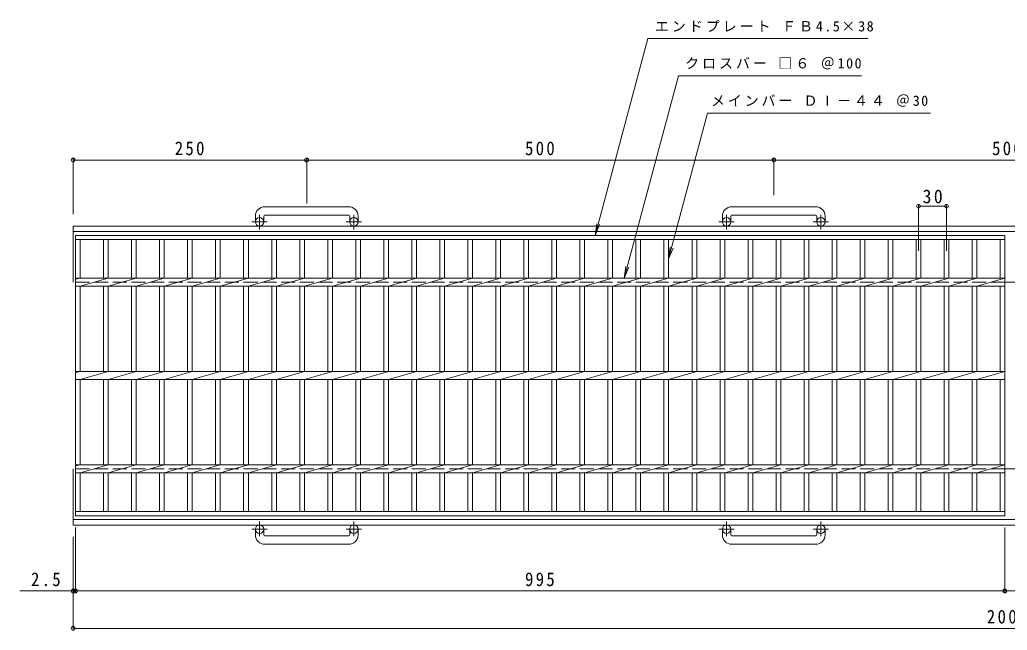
# Model space of a CAD drawing. Units: millimetres, scale not verified. Extents: x -848 to 876, y -685 to 646.
# Drawn here: x -848 to 209, y -7 to 646 of the extents above; entities that cross this region are included whole.
import ezdxf

# ---------------------------------------------------------------- set-up
doc = ezdxf.new("R2010")
doc.units = ezdxf.units.MM
doc.header["$LTSCALE"] = 5
doc.header["$PDMODE"] = 32
doc.header["$PDSIZE"] = 4
doc.linetypes.add('CHAIN1', pattern=[8, 5, -1, 1, -1])
doc.linetypes.add('DASHED3', pattern=[4, 3, -1])
for name, color, linetype, lineweight in [('A-1_ピット', 2, 'Continuous', 9), ('A-2_蓋', 3, 'Continuous', 9), ('A-4_寸法', 7, 'Continuous', 9)]:
    doc.layers.add(name, color=color, linetype=linetype, lineweight=lineweight)
doc.styles.add('ＭＳ ゴシック', font='')
doc.styles.get('ＭＳ ゴシック').set_extended_font_data('MS Gothic')

msp = doc.modelspace()

# ---------------------------------------------------------------- linework, layer by layer
at = {"layer": 'A-1_ピット'}
for p, q in [((-495.907, 446.295), (-585.907, 446.295)), ((4.093, 446.295), (-85.907, 446.295)), ((-595.907, 436.295), (-595.907, 430.195)), ((-586.907, 436.295), (-586.907, 430.195)), ((-585.907, 437.295), (-495.907, 437.295)), ((-494.907, 436.295), (-494.907, 430.195)), ((-485.907, 436.295), (-485.907, 430.195)), ((-95.907, 436.295), (-95.907, 430.195)), ((-86.907, 436.295), (-86.907, 430.195)), ((-85.907, 437.295), (4.093, 437.295)), ((5.093, 436.295), (5.093, 430.195)), ((14.093, 436.295), (14.093, 430.195)), ((309.093, 425.695), (-790.907, 425.695)), ((-790.907, 365.696), (-790.907, 425.695)), ((306.693, 419.695), (-790.907, 419.695)), ((309.093, 365.696), (206.593, 365.696)), ((309.093, 165.695), (206.593, 165.695)), ((310.912, 111.695), (-790.907, 111.695)), ((-595.907, 95.095), (-595.907, 101.195)), ((-586.907, 95.095), (-586.907, 101.195)), ((-494.907, 95.095), (-494.907, 101.195)), ((-485.907, 95.095), (-485.907, 101.195)), ((-95.907, 95.095), (-95.907, 101.195)), ((-86.907, 95.095), (-86.907, 101.195)), ((5.093, 95.095), (5.093, 101.195)), ((14.093, 95.095), (14.093, 101.195)), ((-585.907, 94.095), (-495.907, 94.095)), ((-495.907, 85.095), (-585.907, 85.095)), ((-85.907, 94.095), (4.093, 94.095)), ((4.093, 85.095), (-85.907, 85.095))]:
    msp.add_line(p, q, dxfattribs=at)
at = {"layer": 'A-1_ピット', "linetype": 'CHAIN1'}
for p, q in [((-591.407, 422.088), (-591.407, 437.686)), ((-490.407, 422.088), (-490.407, 437.686)), ((-91.407, 422.088), (-91.407, 437.686)), ((9.593, 422.088), (9.593, 437.686)), ((-583.244, 430.195), (-599.651, 430.195)), ((-482.244, 430.195), (-498.651, 430.195)), ((-83.244, 430.195), (-99.651, 430.195)), ((17.756, 430.195), (1.349, 430.195)), ((-591.407, 109.302), (-591.407, 93.705)), ((-490.407, 109.302), (-490.407, 93.705)), ((-91.407, 109.302), (-91.407, 93.705)), ((9.593, 109.302), (9.593, 93.705)), ((-583.244, 101.195), (-599.651, 101.195)), ((-482.244, 101.195), (-498.651, 101.195)), ((-83.244, 101.195), (-99.651, 101.195)), ((17.756, 101.195), (1.349, 101.195))]:
    msp.add_line(p, q, dxfattribs=at)
at = {"layer": 'A-1_ピット', "linetype": 'DASHED3'}
for p, q in [((206.593, 365.696), (-790.907, 365.696)), ((206.593, 165.695), (-790.907, 165.695))]:
    msp.add_line(p, q, dxfattribs=at)
at = {"layer": 'A-1_ピット'}
msp.add_lwpolyline([(309.093, 105.695), (-790.907, 105.695), (-790.907, 165.695)], dxfattribs=at)
for centre in [(-591.407, 430.195), (-490.407, 430.195), (-91.407, 430.195), (9.593, 430.195), (-591.407, 101.195), (-490.407, 101.195), (-91.407, 101.195), (9.593, 101.195)]:
    msp.add_circle(centre, 4.5, dxfattribs=at)
for centre, radius, start, end in [((-585.907, 436.295), 10, 90, 180), ((-495.907, 436.295), 10, 0, 90), ((-85.907, 436.295), 10, 90, 180), ((4.093, 436.295), 10, 0, 90), ((-585.907, 436.295), 1, 90, 180), ((-495.907, 436.295), 1, 0, 90), ((-85.907, 436.295), 1, 90, 180), ((4.093, 436.295), 1, 0, 90), ((-585.907, 95.095), 10, 180, 270), ((-585.907, 95.095), 1, 180, 270), ((-495.907, 95.095), 10, 270, 0), ((-495.907, 95.095), 1, 270, 0), ((-85.907, 95.095), 10, 180, 270), ((-85.907, 95.095), 1, 180, 270), ((4.093, 95.095), 10, 270, 0), ((4.093, 95.095), 1, 270, 0)]:
    msp.add_arc(centre, radius, start, end, dxfattribs=at)
at = {"layer": 'A-2_蓋'}
for p, q in [((-788.407, 415.695), (206.593, 415.695)), ((-788.407, 115.695), (-788.407, 415.695)), ((206.593, 415.695), (206.593, 115.695)), ((-788.407, 411.196), (206.593, 411.196)), ((-783.407, 369.935), (-783.407, 411.196)), ((-758.406, 411.196), (-758.406, 369.935)), ((-753.407, 411.196), (-753.407, 369.935)), ((-728.407, 411.196), (-728.407, 369.935)), ((-723.406, 411.196), (-723.406, 369.935)), ((-698.407, 411.196), (-698.407, 369.935)), ((-693.407, 411.196), (-693.407, 369.935)), ((-668.406, 411.196), (-668.406, 369.935)), ((-663.407, 411.196), (-663.407, 369.935)), ((-638.407, 411.196), (-638.407, 369.935)), ((-633.406, 411.196), (-633.406, 369.935)), ((-608.406, 411.196), (-608.406, 369.935)), ((-603.407, 411.196), (-603.407, 369.935)), ((-578.407, 411.196), (-578.407, 369.935)), ((-573.407, 411.196), (-573.407, 369.935)), ((-548.407, 411.196), (-548.407, 369.935)), ((-543.407, 411.196), (-543.407, 369.935)), ((-518.407, 411.196), (-518.407, 369.935)), ((-513.407, 411.196), (-513.407, 369.935)), ((-488.407, 411.196), (-488.407, 369.935)), ((-483.407, 411.196), (-483.407, 369.935)), ((-458.407, 411.196), (-458.407, 369.935)), ((-453.407, 411.196), (-453.407, 369.935)), ((-428.407, 411.196), (-428.407, 369.935)), ((-423.407, 411.196), (-423.407, 369.935)), ((-398.407, 411.196), (-398.407, 369.935)), ((-393.407, 411.196), (-393.407, 369.935)), ((-368.406, 411.196), (-368.406, 369.935)), ((-363.407, 411.196), (-363.407, 369.935)), ((-338.406, 411.196), (-338.406, 369.935)), ((-333.407, 411.196), (-333.407, 369.935)), ((-308.407, 411.196), (-308.407, 369.935)), ((-303.407, 411.196), (-303.407, 369.935)), ((-278.407, 411.196), (-278.407, 369.935)), ((-273.407, 411.196), (-273.407, 369.935)), ((-248.406, 411.196), (-248.406, 369.935)), ((-243.407, 411.196), (-243.407, 369.935)), ((-218.407, 411.196), (-218.407, 369.935)), ((-213.407, 411.196), (-213.407, 369.935)), ((-188.407, 411.196), (-188.407, 369.935)), ((-183.407, 411.196), (-183.407, 369.935)), ((-158.407, 411.196), (-158.407, 369.935)), ((-153.407, 411.196), (-153.407, 369.935)), ((-128.406, 411.196), (-128.406, 369.935)), ((-123.407, 411.196), (-123.407, 369.935)), ((-98.406, 411.196), (-98.406, 369.935)), ((-93.407, 411.196), (-93.407, 369.935)), ((-68.407, 411.196), (-68.407, 369.935)), ((-63.407, 411.196), (-63.407, 369.935)), ((-38.406, 411.196), (-38.406, 369.935)), ((-33.407, 411.196), (-33.407, 369.935)), ((-8.406, 411.196), (-8.406, 369.935)), ((-3.407, 411.196), (-3.407, 369.935)), ((21.593, 411.196), (21.593, 369.935)), ((26.593, 411.196), (26.593, 369.935)), ((51.593, 411.196), (51.593, 369.935)), ((56.593, 411.196), (56.593, 369.935)), ((81.594, 411.196), (81.594, 369.935)), ((86.594, 411.196), (86.594, 369.935)), ((111.594, 411.196), (111.594, 369.935)), ((116.594, 411.196), (116.594, 369.935)), ((141.593, 411.196), (141.593, 369.935)), ((146.593, 411.196), (146.593, 369.935)), ((171.594, 411.196), (171.594, 369.935)), ((176.593, 411.196), (176.593, 369.935)), ((201.594, 411.196), (201.594, 369.935)), ((-788.407, 369.935), (206.593, 369.935)), ((-783.407, 369.935), (-788.407, 368.935)), ((-788.407, 361.456), (206.593, 361.456)), ((-753.407, 369.935), (-783.407, 361.456)), ((-783.407, 269.935), (-783.407, 361.456)), ((-758.406, 361.456), (-758.406, 269.935)), ((-723.406, 369.935), (-753.407, 361.456)), ((-753.407, 361.456), (-753.407, 269.935)), ((-728.407, 361.456), (-728.407, 269.935)), ((-693.407, 369.935), (-723.406, 361.456)), ((-723.406, 361.456), (-723.406, 269.935)), ((-698.407, 361.456), (-698.407, 269.935)), ((-663.407, 369.935), (-693.407, 361.456)), ((-693.407, 361.456), (-693.407, 269.935)), ((-668.406, 361.456), (-668.406, 269.935)), ((-633.406, 369.935), (-663.407, 361.456)), ((-663.407, 361.456), (-663.407, 269.935)), ((-638.407, 361.456), (-638.407, 269.935)), ((-603.407, 369.935), (-633.406, 361.456)), ((-633.406, 361.456), (-633.406, 269.935)), ((-608.406, 361.456), (-608.406, 269.935)), ((-573.407, 369.935), (-603.407, 361.456)), ((-603.407, 361.456), (-603.407, 269.935)), ((-578.407, 361.456), (-578.407, 269.935)), ((-543.407, 369.935), (-573.407, 361.456)), ((-573.407, 361.456), (-573.407, 269.935)), ((-548.407, 361.456), (-548.407, 269.935)), ((-513.407, 369.935), (-543.407, 361.456)), ((-543.407, 361.456), (-543.407, 269.935)), ((-518.407, 361.456), (-518.407, 269.935)), ((-483.407, 369.935), (-513.407, 361.456)), ((-513.407, 361.456), (-513.407, 269.935)), ((-488.407, 361.456), (-488.407, 269.935)), ((-453.407, 369.935), (-483.407, 361.456)), ((-483.407, 361.456), (-483.407, 269.935)), ((-458.407, 361.456), (-458.407, 269.935)), ((-423.407, 369.935), (-453.407, 361.456)), ((-453.407, 361.456), (-453.407, 269.935)), ((-428.407, 361.456), (-428.407, 269.935)), ((-393.407, 369.935), (-423.407, 361.456)), ((-423.407, 361.456), (-423.407, 269.935)), ((-398.407, 361.456), (-398.407, 269.935)), ((-363.407, 369.935), (-393.407, 361.456)), ((-393.407, 361.456), (-393.407, 269.935)), ((-368.406, 361.456), (-368.406, 269.935)), ((-333.407, 369.935), (-363.407, 361.456)), ((-363.407, 361.456), (-363.407, 269.935)), ((-338.406, 361.456), (-338.406, 269.935)), ((-303.406, 369.935), (-333.407, 361.456)), ((-333.407, 361.456), (-333.407, 269.935)), ((-308.407, 361.456), (-308.407, 269.935)), ((-273.407, 369.935), (-303.407, 361.456)), ((-303.407, 361.456), (-303.407, 269.935)), ((-278.407, 361.456), (-278.407, 269.935)), ((-243.407, 369.935), (-273.407, 361.456)), ((-273.407, 361.456), (-273.407, 269.935)), ((-248.406, 361.456), (-248.406, 269.935)), ((-213.407, 369.935), (-243.407, 361.456)), ((-243.407, 361.456), (-243.407, 269.935)), ((-218.407, 361.456), (-218.407, 269.935)), ((-183.407, 369.935), (-213.407, 361.456)), ((-213.407, 361.456), (-213.407, 269.935)), ((-188.407, 361.456), (-188.407, 269.935)), ((-153.407, 369.935), (-183.407, 361.456)), ((-183.407, 361.456), (-183.407, 269.935)), ((-158.407, 361.456), (-158.407, 269.935)), ((-123.407, 369.935), (-153.407, 361.456)), ((-153.407, 361.456), (-153.407, 269.935)), ((-128.406, 361.456), (-128.406, 269.935)), ((-93.407, 369.935), (-123.407, 361.456)), ((-123.407, 361.456), (-123.407, 269.935)), ((-98.406, 361.456), (-98.406, 269.935)), ((-63.406, 369.935), (-93.407, 361.456)), ((-93.407, 361.456), (-93.407, 269.935)), ((-68.407, 361.456), (-68.407, 269.935)), ((-33.407, 369.935), (-63.407, 361.456)), ((-63.407, 361.456), (-63.407, 269.935)), ((-38.406, 361.456), (-38.406, 269.935)), ((-3.407, 369.935), (-33.407, 361.456)), ((-33.407, 361.456), (-33.407, 269.935)), ((-8.406, 361.456), (-8.406, 269.935)), ((26.594, 369.935), (-3.407, 361.456)), ((-3.407, 361.456), (-3.407, 269.935)), ((21.593, 361.456), (21.593, 269.935)), ((56.593, 369.935), (26.593, 361.456)), ((26.593, 361.456), (26.593, 269.935)), ((51.593, 361.456), (51.593, 269.935)), ((86.594, 369.935), (56.593, 361.456)), ((56.593, 361.456), (56.593, 269.935)), ((81.594, 361.456), (81.594, 269.935)), ((116.594, 369.935), (86.594, 361.456)), ((86.594, 361.456), (86.594, 269.935)), ((111.594, 361.456), (111.594, 269.935)), ((146.594, 369.935), (116.594, 361.456)), ((116.594, 361.456), (116.594, 269.935)), ((141.593, 361.456), (141.593, 269.935)), ((176.593, 369.935), (146.593, 361.456)), ((146.593, 361.456), (146.593, 269.935)), ((171.594, 361.456), (171.594, 269.935)), ((206.593, 369.935), (176.593, 361.456)), ((176.593, 361.456), (176.593, 269.935)), ((201.594, 361.456), (201.594, 269.935)), ((-788.407, 269.935), (206.593, 269.935)), ((-783.407, 269.935), (-788.407, 268.935)), ((-753.407, 269.935), (-783.407, 261.455)), ((-723.406, 269.935), (-753.407, 261.455)), ((-693.407, 269.935), (-723.406, 261.455)), ((-663.407, 269.935), (-693.407, 261.455)), ((-633.406, 269.935), (-663.407, 261.455)), ((-603.407, 269.935), (-633.406, 261.455)), ((-573.407, 269.935), (-603.407, 261.455)), ((-543.407, 269.935), (-573.407, 261.455)), ((-513.407, 269.935), (-543.407, 261.455)), ((-483.407, 269.935), (-513.407, 261.455)), ((-453.407, 269.935), (-483.407, 261.455)), ((-423.407, 269.935), (-453.407, 261.455)), ((-393.407, 269.935), (-423.407, 261.455)), ((-363.407, 269.935), (-393.407, 261.455)), ((-333.407, 269.935), (-363.407, 261.455)), ((-303.406, 269.935), (-333.407, 261.455)), ((-273.407, 269.935), (-303.407, 261.455)), ((-243.407, 269.935), (-273.407, 261.455)), ((-213.407, 269.935), (-243.407, 261.455)), ((-183.407, 269.935), (-213.407, 261.455)), ((-153.407, 269.935), (-183.407, 261.455)), ((-123.407, 269.935), (-153.407, 261.455)), ((-93.407, 269.935), (-123.407, 261.455)), ((-63.406, 269.935), (-93.407, 261.455)), ((-33.407, 269.935), (-63.407, 261.455)), ((-3.407, 269.935), (-33.407, 261.455)), ((26.594, 269.935), (-3.407, 261.455)), ((56.593, 269.935), (26.593, 261.455)), ((86.594, 269.935), (56.593, 261.455)), ((116.594, 269.935), (86.594, 261.455)), ((146.594, 269.935), (116.594, 261.455)), ((176.593, 269.935), (146.593, 261.455)), ((206.593, 269.935), (176.593, 261.455)), ((-788.407, 261.455), (206.593, 261.455)), ((-783.407, 169.935), (-783.407, 261.455)), ((-758.406, 261.455), (-758.406, 169.935)), ((-753.407, 261.455), (-753.407, 169.935)), ((-728.407, 261.455), (-728.407, 169.935)), ((-723.406, 261.455), (-723.406, 169.935)), ((-698.407, 261.455), (-698.407, 169.935)), ((-693.407, 261.455), (-693.407, 169.935)), ((-668.406, 261.455), (-668.406, 169.935)), ((-663.407, 261.455), (-663.407, 169.935)), ((-638.407, 261.455), (-638.407, 169.935)), ((-633.406, 261.455), (-633.406, 169.935)), ((-608.406, 261.455), (-608.406, 169.935)), ((-603.407, 261.455), (-603.407, 169.935)), ((-578.407, 261.455), (-578.407, 169.935)), ((-573.407, 261.455), (-573.407, 169.935)), ((-548.407, 261.455), (-548.407, 169.935)), ((-543.407, 261.455), (-543.407, 169.935)), ((-518.407, 261.455), (-518.407, 169.935)), ((-513.407, 261.455), (-513.407, 169.935)), ((-488.407, 261.455), (-488.407, 169.935)), ((-483.407, 261.455), (-483.407, 169.935)), ((-458.407, 261.455), (-458.407, 169.935)), ((-453.407, 261.455), (-453.407, 169.935)), ((-428.407, 261.455), (-428.407, 169.935)), ((-423.407, 261.455), (-423.407, 169.935)), ((-398.407, 261.455), (-398.407, 169.935)), ((-393.407, 261.455), (-393.407, 169.935)), ((-368.406, 261.455), (-368.406, 169.935)), ((-363.407, 261.455), (-363.407, 169.935)), ((-338.406, 261.455), (-338.406, 169.935)), ((-333.407, 261.455), (-333.407, 169.935)), ((-308.407, 261.455), (-308.407, 169.935)), ((-303.407, 261.455), (-303.407, 169.935)), ((-278.407, 261.455), (-278.407, 169.935)), ((-273.407, 261.455), (-273.407, 169.935)), ((-248.406, 261.455), (-248.406, 169.935)), ((-243.407, 261.455), (-243.407, 169.935)), ((-218.407, 261.455), (-218.407, 169.935)), ((-213.407, 261.455), (-213.407, 169.935)), ((-188.407, 261.455), (-188.407, 169.935)), ((-183.407, 261.455), (-183.407, 169.935)), ((-158.407, 261.455), (-158.407, 169.935)), ((-153.407, 261.455), (-153.407, 169.935)), ((-128.406, 261.455), (-128.406, 169.935)), ((-123.407, 261.455), (-123.407, 169.935)), ((-98.406, 261.455), (-98.406, 169.935)), ((-93.407, 261.455), (-93.407, 169.935)), ((-68.407, 261.455), (-68.407, 169.935)), ((-63.407, 261.455), (-63.407, 169.935)), ((-38.406, 261.455), (-38.406, 169.935)), ((-33.407, 261.455), (-33.407, 169.935)), ((-8.406, 261.455), (-8.406, 169.935)), ((-3.407, 261.455), (-3.407, 169.935)), ((21.593, 261.455), (21.593, 169.935)), ((26.593, 261.455), (26.593, 169.935)), ((51.593, 261.455), (51.593, 169.935)), ((56.593, 261.455), (56.593, 169.935)), ((81.594, 261.455), (81.594, 169.935)), ((86.594, 261.455), (86.594, 169.935)), ((111.594, 261.455), (111.594, 169.935)), ((116.594, 261.455), (116.594, 169.935)), ((141.593, 261.455), (141.593, 169.935)), ((146.593, 261.455), (146.593, 169.935)), ((171.594, 261.455), (171.594, 169.935)), ((176.593, 261.455), (176.593, 169.935)), ((201.594, 261.455), (201.594, 169.935)), ((-788.407, 169.935), (206.593, 169.935)), ((-783.407, 169.935), (-788.407, 168.935)), ((-753.407, 169.935), (-783.407, 161.455)), ((-723.406, 169.935), (-753.407, 161.455)), ((-693.407, 169.935), (-723.406, 161.455)), ((-663.407, 169.935), (-693.407, 161.455)), ((-633.406, 169.935), (-663.407, 161.455)), ((-603.407, 169.935), (-633.406, 161.455)), ((-573.407, 169.935), (-603.407, 161.455)), ((-543.407, 169.935), (-573.407, 161.455)), ((-513.407, 169.935), (-543.407, 161.455)), ((-483.407, 169.935), (-513.407, 161.455)), ((-453.407, 169.935), (-483.407, 161.455)), ((-423.407, 169.935), (-453.407, 161.455)), ((-393.407, 169.935), (-423.407, 161.455)), ((-363.407, 169.935), (-393.407, 161.455)), ((-333.407, 169.935), (-363.407, 161.455)), ((-303.406, 169.935), (-333.407, 161.455)), ((-273.407, 169.935), (-303.407, 161.455)), ((-243.407, 169.935), (-273.407, 161.455)), ((-213.407, 169.935), (-243.407, 161.455)), ((-183.407, 169.935), (-213.407, 161.455)), ((-153.407, 169.935), (-183.407, 161.455)), ((-123.407, 169.935), (-153.407, 161.455)), ((-93.407, 169.935), (-123.407, 161.455)), ((-63.406, 169.935), (-93.407, 161.455)), ((-33.407, 169.935), (-63.407, 161.455)), ((-3.407, 169.935), (-33.407, 161.455)), ((26.594, 169.935), (-3.407, 161.455)), ((56.593, 169.935), (26.593, 161.455)), ((86.594, 169.935), (56.593, 161.455)), ((116.594, 169.935), (86.594, 161.455)), ((146.594, 169.935), (116.594, 161.455)), ((176.593, 169.935), (146.593, 161.455)), ((206.593, 169.935), (176.593, 161.455)), ((-788.407, 161.455), (206.593, 161.455)), ((-783.407, 120.195), (-783.407, 161.455)), ((-758.406, 161.455), (-758.406, 120.195)), ((-753.407, 161.455), (-753.407, 120.195)), ((-728.407, 161.455), (-728.407, 120.195)), ((-723.406, 161.455), (-723.406, 120.195)), ((-698.407, 161.455), (-698.407, 120.195)), ((-693.407, 161.455), (-693.407, 120.195)), ((-668.406, 161.455), (-668.406, 120.195)), ((-663.407, 161.455), (-663.407, 120.195)), ((-638.407, 161.455), (-638.407, 120.195)), ((-633.406, 161.455), (-633.406, 120.195)), ((-608.406, 161.455), (-608.406, 120.195)), ((-603.407, 161.455), (-603.407, 120.195)), ((-578.407, 161.455), (-578.407, 120.195)), ((-573.407, 161.455), (-573.407, 120.195)), ((-548.407, 161.455), (-548.407, 120.195)), ((-543.407, 161.455), (-543.407, 120.195)), ((-518.407, 161.455), (-518.407, 120.195)), ((-513.407, 161.455), (-513.407, 120.195)), ((-488.407, 161.455), (-488.407, 120.195)), ((-483.407, 161.455), (-483.407, 120.195)), ((-458.407, 161.455), (-458.407, 120.195)), ((-453.407, 161.455), (-453.407, 120.195)), ((-428.407, 161.455), (-428.407, 120.195)), ((-423.407, 161.455), (-423.407, 120.195)), ((-398.407, 161.455), (-398.407, 120.195)), ((-393.407, 161.455), (-393.407, 120.195)), ((-368.406, 161.455), (-368.406, 120.195)), ((-363.407, 161.455), (-363.407, 120.195)), ((-338.406, 161.455), (-338.406, 120.195)), ((-333.407, 161.455), (-333.407, 120.195)), ((-308.407, 161.455), (-308.407, 120.195)), ((-303.407, 161.455), (-303.407, 120.195)), ((-278.407, 161.455), (-278.407, 120.195)), ((-273.407, 161.455), (-273.407, 120.195)), ((-248.406, 161.455), (-248.406, 120.195)), ((-243.407, 161.455), (-243.407, 120.195)), ((-218.407, 161.455), (-218.407, 120.195)), ((-213.407, 161.455), (-213.407, 120.195)), ((-188.407, 161.455), (-188.407, 120.195)), ((-183.407, 161.455), (-183.407, 120.195)), ((-158.407, 161.455), (-158.407, 120.195)), ((-153.407, 161.455), (-153.407, 120.195)), ((-128.406, 161.455), (-128.406, 120.195)), ((-123.407, 161.455), (-123.407, 120.195)), ((-98.406, 161.455), (-98.406, 120.195)), ((-93.407, 161.455), (-93.407, 120.195)), ((-68.407, 161.455), (-68.407, 120.195)), ((-63.407, 161.455), (-63.407, 120.195)), ((-38.406, 161.455), (-38.406, 120.195)), ((-33.407, 161.455), (-33.407, 120.195)), ((-8.406, 161.455), (-8.406, 120.195)), ((-3.407, 161.455), (-3.407, 120.195)), ((21.593, 161.455), (21.593, 120.195)), ((26.593, 161.455), (26.593, 120.195)), ((51.593, 161.455), (51.593, 120.195)), ((56.593, 161.455), (56.593, 120.195)), ((81.594, 161.455), (81.594, 120.195)), ((86.594, 161.455), (86.594, 120.195)), ((111.594, 161.455), (111.594, 120.195)), ((116.594, 161.455), (116.594, 120.195)), ((141.593, 161.455), (141.593, 120.195)), ((146.593, 161.455), (146.593, 120.195)), ((171.594, 161.455), (171.594, 120.195)), ((176.593, 161.455), (176.593, 120.195)), ((201.594, 161.455), (201.594, 120.195)), ((206.593, 120.195), (-788.407, 120.195)), ((206.593, 115.695), (-788.407, 115.695))]:
    msp.add_line(p, q, dxfattribs=at)
at = {"layer": 'A-4_寸法'}
for p, q in [((-200.907, 369.935), (-142.933, 586.295)), ((-142.933, 586.295), (52.953, 586.295)), ((-153.407, 390.565), (-111.679, 546.295)), ((-111.679, 546.295), (126.979, 546.295)), ((-790.907, 438.195), (-790.907, 497.795)), ((-540.907, 449.795), (-540.907, 497.795)), ((-40.907, 458.795), (-40.907, 497.795)), ((-790.907, 496.295), (309.093, 496.295)), ((114.094, 448.323), (114.094, 398.964)), ((114.094, 446.823), (144.093, 446.823)), ((144.093, 398.964), (144.093, 448.323)), ((-232.099, 415.695), (-230.467, 428.088)), ((-232.099, 415.695), (-227.315, 427.244)), ((-153.407, 390.565), (-151.775, 402.958)), ((-153.407, 390.565), (-148.623, 402.114)), ((-200.907, 369.935), (-199.275, 382.328)), ((-200.907, 369.935), (-196.123, 381.484)), ((-788.407, 103.195), (-788.407, 33.595)), ((206.593, 103.195), (206.593, 33.595)), ((-790.907, 93.195), (-790.907, -6.405)), ((-848.132, 35.095), (243.661, 35.095)), ((-790.907, -4.905), (309.093, -4.905))]:
    msp.add_line(p, q, dxfattribs=at)
msp.add_lwpolyline([(-232.099, 415.695), (-175.669, 626.295), (60.356, 626.295)], dxfattribs=at)
for p in [(-790.907, 496.295), (-540.907, 496.295), (-40.907, 496.295), (114.094, 446.823), (144.093, 446.823), (-790.907, 35.095), (-788.407, 35.095), (206.593, 35.095), (-790.907, -4.905)]:
    msp.add_point(p, dxfattribs=at)

# ---------------------------------------------------------------- texts
at = {"layer": 'A-4_寸法', "char_height": 11, "attachment_point": 7, "style": 'ＭＳ ゴシック'}
for s, insert in [('\\T1.21;エンドプレート\\~ＦＢ4.5×38', (-168.199, 633.295)), ('\\T1.21;クロスバー\\~□６\\~＠100', (-135.812, 593.295)), ('\\T1.2;メインバー\\~ＤⅠ－４４\\~＠30', (-108.053, 553.295))]:
    msp.add_mtext(s, dxfattribs=dict(at, insert=insert))
at = {"layer": 'A-4_寸法', "color": 2, "char_height": 14.66, "attachment_point": 7, "style": 'ＭＳ ゴシック'}
for s, insert in [('\\T1.27;\\W0.9;250', (-682.157, 501.295)), ('\\T1.27;\\W0.9;500', (-307.157, 501.295)), ('\\T1.27;\\W0.9;500', (192.843, 501.295)), ('\\T1.27;\\W0.95;30', (118.469, 449.823)), ('\\T1.27;\\W0.9;2.5', (-836.113, 40.095)), ('\\T1.27;\\W0.9;995', (-307.157, 40.095)), ('\\T1.28;\\W0.9;2000', (187.218, 0.095))]:
    msp.add_mtext(s, dxfattribs=dict(at, insert=insert))

doc.saveas('drawing.dxf')
